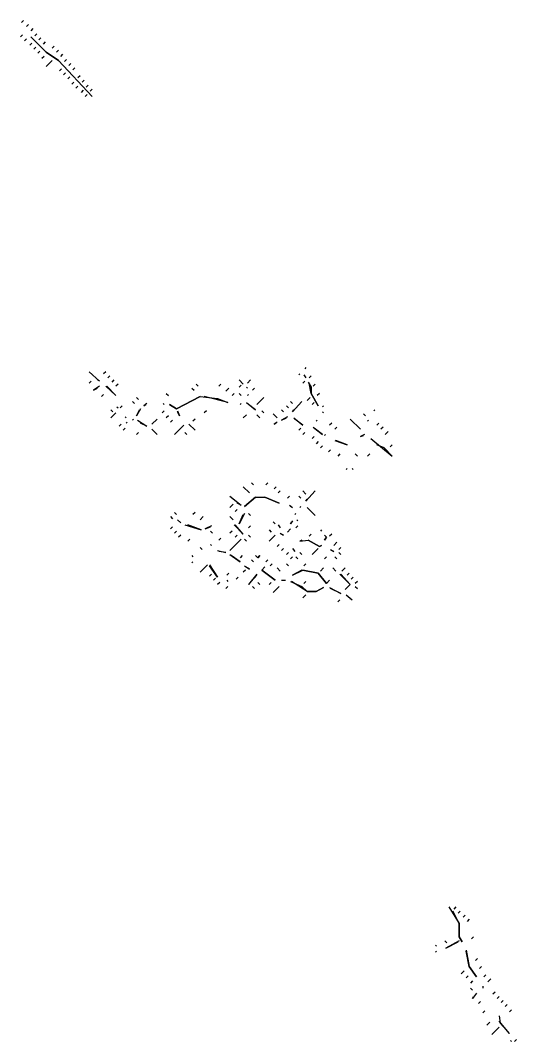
# Model space of a CAD drawing. Extents: x 1 to 2775, y -31 to 2075.
# Drawn here: x 231.8 to 312.3, y 1549.7 to 1715.3 of the extents above; entities that cross this region are included whole.
import ezdxf

# ---------------------------------------------------------------- set-up
doc = ezdxf.new("R2010")
doc.units = 0
doc.layers.add('LINEWORK', color=4, linetype='CONTINUOUS')

msp = doc.modelspace()

# ---------------------------------------------------------------- linework, layer by layer
at = {"layer": 'LINEWORK'}
for points in [[(232.3333, 1715.3333), (232, 1715)], [(233.1667, 1714.6667), (232.8333, 1714.3333)], [(232.1667, 1713), (231.8333, 1712.6667)], [(233.8333, 1714), (233.5, 1713.6667)], [(234.5, 1713.1667), (234.1667, 1712.8333)], [(232.8333, 1712.3333), (232.5, 1712)], [(233.6667, 1711.6667), (233.3333, 1711.3333)], [(233.5, 1712.6667), (236, 1710.1667), (238, 1708.8333), (243.5, 1703), (238, 1708.8333), (236, 1710.1667)], [(235.1667, 1712.5), (234.8333, 1712.1667)], [(235.8333, 1711.8333), (235.5, 1711.5)], [(234.3333, 1711), (234, 1710.6667)], [(235, 1710.3333), (234.6667, 1710)], [(237.3333, 1711.1667), (237, 1710.8333)], [(238, 1710.5), (237.6667, 1710.1667)], [(238.6667, 1709.8333), (238.3333, 1709.5)], [(235.6667, 1709.5), (235.3333, 1709.1667)], [(237, 1708.8333), (236, 1707.8333)], [(239.3333, 1709), (239, 1708.6667)], [(240, 1708.3333), (239.6667, 1708)], [(238.5, 1707.5), (238.1667, 1707.1667)], [(239.1667, 1706.8333), (238.8333, 1706.5)], [(240.6667, 1707.6667), (240.3333, 1707.3333)], [(239.8333, 1706.1667), (239.5, 1705.8333)], [(240.5, 1705.3333), (240.1667, 1705)], [(241.5, 1706.3333), (241.1667, 1706)], [(242.1667, 1705.6667), (241.8333, 1705.3333)], [(242.8333, 1704.8333), (242.5, 1704.5)], [(241.1667, 1704.6667), (240.8333, 1704.3333)], [(242, 1704), (241.6667, 1703.6667)], [(242.6667, 1703.3333), (242.3333, 1703)], [(243.5, 1704.1667), (243.1667, 1703.8333)], [(243, 1658.3333), (244.6667, 1656.8333), (244.3333, 1657)], [(245.6667, 1658.3333), (245.3333, 1658)], [(278.1667, 1659), (278, 1658.8333)], [(243.3333, 1656.8333), (243, 1656.5)], [(246.3333, 1657.6667), (246, 1657.3333)], [(247, 1657), (246.6667, 1656.6667)], [(267.3333, 1657), (268, 1656.3333)], [(269.1667, 1657), (268.6667, 1656.5)], [(277.1667, 1658), (277, 1657.8333)], [(278, 1656.8333), (277.6667, 1656.5)], [(277.8333, 1657.8333), (278.1667, 1657.3333), (278, 1657.6667)], [(278.5, 1656.6667), (279, 1655.8333), (279, 1654.8333), (280.1667, 1652.8333), (279, 1654.8333), (278.6667, 1656.5)], [(279, 1657.6667), (278.6667, 1657.3333)], [(244.6667, 1656), (243.6667, 1655.3333), (244.3333, 1655.6667)], [(245.6667, 1656), (247.3333, 1654.5), (245.8333, 1656)], [(247.6667, 1656.3333), (247.3333, 1656)], [(259.6667, 1655.6667), (260, 1655.3333)], [(260.3333, 1656.3333), (260.6667, 1656)], [(264.3333, 1656.3333), (264, 1656)], [(265.6667, 1655.6667), (265.1667, 1655.1667)], [(267.6667, 1656.1667), (267.3333, 1655.8333)], [(268.5, 1655.8333), (268.6667, 1655.6667)], [(269.8333, 1655.6667), (269.5, 1655.3333)], [(279.6667, 1656.3333), (279.3333, 1656)], [(245.3333, 1654.6667), (245, 1654.3333)], [(250, 1653.5), (250.3333, 1653.1667)], [(250.6667, 1654.1667), (251, 1653.8333)], [(255.5, 1654.8333), (255.8333, 1654.5)], [(261, 1654.3333), (257.1667, 1652.3333), (256, 1653), (257.1667, 1652.3333), (261, 1654.3333), (263.8333, 1654), (265.5, 1653.3333), (261.6667, 1654.3333)], [(266.5, 1654.8333), (266.1667, 1654.5)], [(267.3333, 1654.8333), (267.6667, 1654.5)], [(268.8333, 1654.6667), (268.6667, 1654.5)], [(271.3333, 1654.1667), (270.1667, 1653)], [(275.6667, 1653.5), (276, 1653.1667)], [(277.5, 1653.5), (276, 1651.8333), (276.1667, 1652.1667)], [(278.8333, 1654.1667), (278.3333, 1653.6667)], [(280.3333, 1654.8333), (280, 1654.5)], [(246.5, 1652.1667), (246.8333, 1651.8333)], [(247.5, 1652.6667), (247.6667, 1652.5)], [(248.3333, 1652.8333), (248, 1652.5)], [(251.3333, 1652.3333), (250.6667, 1651.1667), (251.1667, 1652.1667)], [(252.3333, 1653.1667), (251.8333, 1652.8333), (252.1667, 1653)], [(255.1667, 1652), (254.8333, 1651.6667)], [(255, 1653.1667), (255.1667, 1653)], [(257.3333, 1652), (257.6667, 1651.1667), (257.3333, 1651.8333)], [(262, 1652), (261.6667, 1651.6667)], [(267.6667, 1653.1667), (267.5, 1653)], [(268.5, 1653.3333), (270, 1652.1667), (268.8333, 1653)], [(271, 1652), (271.3333, 1651.6667)], [(274.1667, 1652.1667), (274.5, 1651.8333)], [(275, 1652.8333), (275.3333, 1652.5)], [(279.5, 1653.3333), (279.1667, 1653)], [(281, 1652.8333), (280.8333, 1652.6667)], [(280.8333, 1651.8333), (281, 1651.6667)], [(289.3333, 1652.1667), (289.1667, 1652)], [(247.3333, 1651.6667), (246.5, 1650.8333)], [(248.8333, 1651), (249, 1650.8333)], [(249.1667, 1650.1667), (249, 1650)], [(250.1667, 1650.6667), (250, 1650.5)], [(250.8333, 1650.5), (252.3333, 1649.5), (251.3333, 1650)], [(254, 1650.6667), (253.1667, 1649.8333)], [(255.8333, 1651.1667), (255.5, 1650.8333)], [(256.5, 1650.5), (256.1667, 1650.1667)], [(260.1667, 1650.6667), (259.8333, 1650.3333)], [(268.5, 1651.3333), (268, 1650.8333)], [(270.1667, 1651.3333), (270.6667, 1650.8333)], [(272.8333, 1651.5), (273.5, 1650.8333)], [(273.5, 1650.1667), (273, 1649.8333), (273.3333, 1650)], [(275.1667, 1651), (274.1667, 1650.5), (275, 1650.8333)], [(276.1667, 1650.8333), (277.6667, 1649.6667), (276.3333, 1650.6667)], [(280, 1650.5), (279.8333, 1650.3333)], [(285.3333, 1650.6667), (287, 1649)], [(287.5, 1651.5), (287.8333, 1651.1667)], [(288.3333, 1650.5), (288.1667, 1650.3333)], [(248.1667, 1649.8333), (247.8333, 1649.5)], [(248.8333, 1649.1667), (248.5, 1648.8333)], [(251, 1648.5), (250.6667, 1648.1667)], [(253.1667, 1649), (254, 1648.1667)], [(258.3333, 1649.6667), (256.8333, 1648.1667)], [(258.5, 1648.5), (258.8333, 1648.1667)], [(259.1667, 1649.8333), (260.1667, 1648.8333)], [(277.3333, 1649.1667), (277, 1648.8333)], [(278, 1648.5), (277.6667, 1648.1667)], [(279.3333, 1649.3333), (280.8333, 1648.1667), (279.5, 1649.1667)], [(282.3333, 1650), (282, 1649.6667)], [(283.1667, 1649.3333), (282.8333, 1649)], [(290, 1650), (289.6667, 1649.6667)], [(290.6667, 1649.3333), (290.3333, 1649)], [(291.5, 1648.6667), (291, 1648.1667)], [(279.5, 1647.8333), (279.1667, 1647.5)], [(280.1667, 1647), (279.8333, 1646.6667)], [(281.3333, 1648.1667), (281.1667, 1648)], [(282.8333, 1647.1667), (284.8333, 1646.5), (283, 1647.1667)], [(287.6667, 1648.1667), (287, 1647.8333), (287.5, 1648)], [(288.6667, 1647.5), (292.1667, 1644.6667), (290.8333, 1646), (289.6667, 1646.5)], [(280.8333, 1646.3333), (280.5, 1646)], [(282.1667, 1645.6667), (281.8333, 1645.3333)], [(292.1667, 1646.5), (291.8333, 1646.1667)], [(283.6667, 1645), (283.3333, 1644.6667)], [(286.1667, 1645), (286.5, 1644.6667)], [(288.5, 1645), (288.1667, 1644.6667)], [(284.8333, 1642.6667), (284.6667, 1642.5)], [(285.6667, 1642.6667), (285.8333, 1642.5)], [(269.3333, 1640.3333), (269.6667, 1640)], [(272, 1640.3333), (271.6667, 1640)], [(268, 1639.6667), (269, 1638.6667)], [(273.3333, 1639.6667), (273, 1639.3333)], [(274, 1639), (273.6667, 1638.6667)], [(277.6667, 1639), (278.1667, 1638.5)], [(279.6667, 1639), (278.1667, 1637.3333), (278.3333, 1637.6667)], [(265.8333, 1638.1667), (267.6667, 1636.6667), (267, 1637)], [(266.3333, 1636.8333), (265.8333, 1636.3333)], [(270, 1638), (268.1667, 1636.5), (270, 1638), (271.5, 1638), (273.8333, 1637), (271.5, 1638)], [(275.5, 1638.1667), (275.1667, 1637.8333)], [(277, 1638.1667), (277.3333, 1637.8333)], [(256.8333, 1635.5), (257.1667, 1635.1667)], [(260.1667, 1635.5), (259.8333, 1635.1667)], [(267, 1636), (266.6667, 1635.6667)], [(268.1667, 1635.3333), (267.3333, 1633.6667), (268, 1635.1667)], [(268.8333, 1635.3333), (269.1667, 1635)], [(275.5, 1636.6667), (276, 1636.3333), (275.6667, 1636.5)], [(276.5, 1635.3333), (276.3333, 1635.1667)], [(277.3333, 1636.5), (277.1667, 1636.3333)], [(278.3333, 1636.3333), (279.6667, 1635)], [(256.1667, 1634.8333), (256.5, 1634.5)], [(257.3333, 1634.3333), (257.8333, 1633.8333)], [(258.5, 1633.5), (261.1667, 1632.6667), (259, 1633.5)], [(261.5, 1634.8333), (261, 1634.3333)], [(265.8333, 1634.8333), (266.3333, 1634.3333)], [(266.5, 1633.5), (268, 1632), (266.6667, 1633.5)], [(272.8333, 1634), (273.1667, 1633.6667)], [(273.6667, 1633.5), (274, 1633), (273.8333, 1633.3333)], [(276, 1634.1667), (275.6667, 1633.6667), (275.8333, 1634)], [(276.6667, 1634.3333), (276.8333, 1634.1667)], [(256.5, 1633.1667), (256.1667, 1632.8333)], [(257.1667, 1632.5), (256.8333, 1632.1667)], [(257.8333, 1631.8333), (257.5, 1631.5)], [(262.8333, 1633.3333), (261.8333, 1632.8333), (262.6667, 1633.1667)], [(262.6667, 1632.5), (263, 1632.1667)], [(266.1667, 1632.5), (265.8333, 1632.1667)], [(267, 1631.8333), (266.6667, 1631.5)], [(269.1667, 1633.3333), (268.8333, 1633)], [(268.8333, 1631.8333), (269.1667, 1631.5)], [(272.1667, 1632.6667), (272.5, 1632.3333)], [(273.1667, 1631.8333), (272.1667, 1630.8333)], [(274, 1632.1667), (274.5, 1631.8333), (274.1667, 1632)], [(275.6667, 1632.8333), (275.1667, 1632.3333)], [(276.8333, 1633.3333), (276.5, 1633)], [(279, 1632), (278.6667, 1631.6667)], [(280.5, 1632.6667), (280.6667, 1632.5)], [(281.1667, 1631.8333), (281.5, 1631.5), (281.1667, 1631), (281.5, 1631.5)], [(282.3333, 1632), (282, 1631.6667)], [(259.3333, 1631.1667), (259, 1630.8333)], [(262.6667, 1630.3333), (262.8333, 1630.1667)], [(264.3333, 1631.3333), (264, 1631)], [(267.6667, 1631.1667), (265.8333, 1629.3333)], [(268.1667, 1631.1667), (268.5, 1630.8333)], [(273.8333, 1630.3333), (273.5, 1630)], [(277.5, 1631), (277.1667, 1630.8333), (278.5, 1631), (280.3333, 1630), (280.6667, 1630.1667), (280.3333, 1630), (278.5, 1631)], [(283.1667, 1630.6667), (282.6667, 1630.1667)], [(261, 1629.8333), (261.3333, 1629.5)], [(263.8333, 1629.3333), (265.1667, 1629), (264, 1629.1667)], [(265.8333, 1628.6667), (267.5, 1627.5), (266, 1628.5)], [(274.5, 1629.6667), (274.1667, 1629.3333)], [(275.3333, 1629), (275, 1628.6667)], [(276, 1629.6667), (276.3333, 1629.1667), (276.1667, 1629.5)], [(277.1667, 1629), (277.5, 1628.6667)], [(280.1667, 1629.6667), (279.1667, 1628.6667)], [(282.1667, 1629.5), (282.6667, 1629.1667), (282.3333, 1629.3333)], [(283.8333, 1629.8333), (283.5, 1629.5)], [(283.5, 1629), (283.8333, 1628.6667)], [(259.6667, 1628.5), (259.8333, 1628.3333)], [(259.8333, 1627.5), (259.6667, 1627.3333)], [(262.1667, 1627), (261, 1625.8333)], [(262.5, 1627), (263.8333, 1625), (262.5, 1626.8333)], [(267.8333, 1628.5), (267.5, 1628.1667)], [(269.3333, 1627.8333), (269.6667, 1627.5)], [(270, 1628.5), (270.3333, 1628.1667), (270.6667, 1628.5), (270.3333, 1628.1667)], [(272, 1627.8333), (271.6667, 1627.5)], [(272.6667, 1627.1667), (272.3333, 1626.8333)], [(275, 1627.1667), (275.3333, 1626.8333)], [(276, 1628.3333), (275.6667, 1628)], [(276.5, 1628.3333), (276.8333, 1628)], [(278.1667, 1627.1667), (277.8333, 1626.8333)], [(281.5, 1628.3333), (281.1667, 1628)], [(282.8333, 1628.3333), (283.1667, 1628)], [(262.8333, 1625.5), (262.5, 1625.1667)], [(265.6667, 1625.6667), (265.3333, 1625.3333)], [(268.3333, 1626.1667), (268, 1625.8333)], [(268.1667, 1626.8333), (269, 1626.3333), (268.3333, 1626.6667)], [(270.1667, 1625.5), (268.8333, 1623.8333), (270.1667, 1625.3333)], [(271.5, 1626.6667), (271, 1626.1667), (273.1667, 1624.5), (271, 1626.1667)], [(273.5, 1626.5), (274, 1626)], [(277.5, 1626.1667), (276, 1625.3333), (277.6667, 1626.1667), (280.1667, 1625.6667), (281.5, 1624), (282, 1624.5), (281.5, 1624), (280.1667, 1625.6667), (277.6667, 1626.1667)], [(281, 1626.5), (280.5, 1626)], [(282.5, 1626.5), (283, 1626)], [(283.6667, 1625.5), (285.3333, 1623.8333), (284.5, 1623), (285.3333, 1623.8333), (283.8333, 1625.5)], [(284.5, 1626.5), (284, 1626)], [(285.1667, 1625.6667), (284.8333, 1625.3333)], [(263.5, 1624.8333), (263.1667, 1624.5)], [(264.1667, 1624.1667), (263.8333, 1623.8333)], [(265.3333, 1624.5), (265.5, 1624.3333)], [(267.1667, 1625), (266.8333, 1624.6667)], [(270.3333, 1624.1667), (270.6667, 1623.8333)], [(272.5, 1624.1667), (272.1667, 1623.8333)], [(274.1667, 1624.5), (274.8333, 1624.5)], [(275.6667, 1624.3333), (277.5, 1623.5), (278.3333, 1622.6667), (279.8333, 1622.6667), (281, 1623.3333), (279.8333, 1622.6667), (278.3333, 1622.6667), (275.8333, 1624.3333)], [(278.1667, 1624.3333), (277.8333, 1624)], [(285.8333, 1625), (285.5, 1624.6667)], [(286.5, 1624.3333), (286.1667, 1624)], [(265.5, 1623.5), (265.1667, 1623.1667)], [(269.5, 1623.5), (269.8333, 1623.1667)], [(273.8333, 1623.5), (272.8333, 1622.5)], [(278.1667, 1622.1667), (277.6667, 1621.6667)], [(282, 1623.3333), (283.8333, 1622.3333), (282.1667, 1623.1667)], [(284.6667, 1622.1667), (285.6667, 1621.3333), (285.3333, 1621.5)], [(286.1667, 1623.5), (286.5, 1623.1667)], [(283.6667, 1621.3333), (283.3333, 1621)], [(301.3333, 1571.5), (303, 1568.8333), (303, 1566.6667), (303.5, 1565.8333), (303, 1566.6667), (303, 1568.8333), (302, 1570.8333)], [(302.5, 1571.5), (302.1667, 1571.1667)], [(303.1667, 1570.8333), (302.8333, 1570.5)], [(304, 1570.1667), (303.6667, 1569.8333)], [(304.6667, 1569.5), (304.3333, 1569.1667)], [(300.6667, 1566), (301, 1565.6667)], [(303, 1566), (300.8333, 1564.8333), (302.8333, 1565.8333)], [(305.3333, 1566.6667), (305, 1566.3333)], [(299.1667, 1565.3333), (299.3333, 1565.1667)], [(299.3333, 1564.3333), (299.1667, 1564.1667)], [(304.1667, 1564.5), (304.6667, 1561.8333), (305.8333, 1560.1667), (304.6667, 1561.8333), (304.1667, 1564.3333)], [(306, 1563.1667), (305.6667, 1562.8333)], [(303.8333, 1561.1667), (303.3333, 1560.6667)], [(306.6667, 1561.8333), (306.3333, 1561.5)], [(304.5, 1560.3333), (304.1667, 1560)], [(305.1667, 1559.5), (304.8333, 1559.1667)], [(307.3333, 1560.5), (307, 1560.1667)], [(308.1667, 1559.8333), (307.6667, 1559.3333)], [(304.8333, 1558.3333), (305.1667, 1558)], [(305.8333, 1557.5), (305.1667, 1556.6667), (305.3333, 1557)], [(306.8333, 1558.6667), (306.8333, 1558.3333)], [(308.8333, 1557.6667), (308.5, 1557.3333)], [(306.5, 1556.1667), (306.1667, 1555.8333)], [(309.5, 1557), (309.1667, 1556.6667)], [(310.1667, 1556.3333), (309.8333, 1556)], [(310.8333, 1555.6667), (310.5, 1555.3333)], [(307.1667, 1554.6667), (306.8333, 1554.3333)], [(311.5, 1554.8333), (311.1667, 1554.5)], [(308, 1552.8333), (307.5, 1552.3333)], [(309.5, 1553.8333), (309.6667, 1552.6667), (311.1667, 1551), (309.5, 1553)], [(309.5, 1552), (308.3333, 1550.8333)], [(311.3333, 1549.8333), (311.5, 1549.6667)], [(312.3333, 1550), (312, 1549.6667)]]:
    msp.add_lwpolyline(points, dxfattribs=at)

doc.saveas('drawing.dxf')
